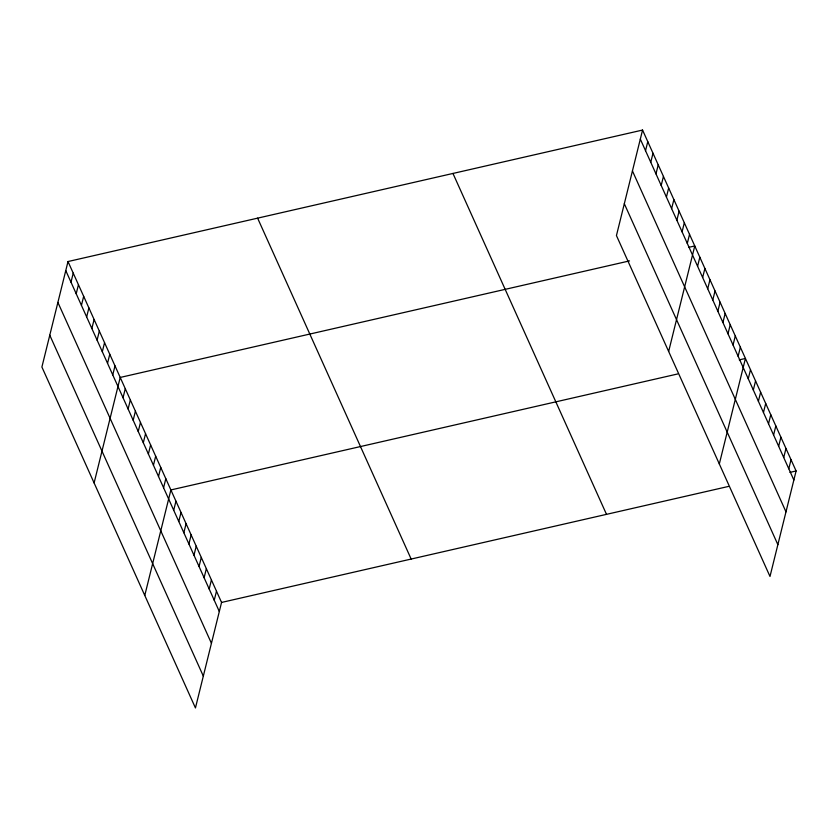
<?xml version="1.0" encoding="UTF-8"?>
<svg xmlns="http://www.w3.org/2000/svg" width="838" height="838" viewBox="0 0 838 838"><rect width="100%" height="100%" fill="white"/><g stroke="black" fill="none" stroke-linecap="round" stroke-linejoin="round"><path stroke-width="1.26" d="M68.004 261.54L41.9 367.034L195.443 707.942L221.557 602.438L68.004 261.54L642.557 130.058L796.1 470.966L769.996 576.46L616.443 235.562L642.557 130.058M70.989 282.186L73.231 273.125M76.206 293.771L78.447 284.721M81.433 305.367L83.674 296.306M86.649 316.953L88.891 307.902M91.866 328.548L94.107 319.488M97.093 340.134L99.334 331.083M102.309 351.73L104.551 342.669M107.536 363.315L109.768 354.264M112.753 374.911L114.995 365.85M94.107 482.939L120.211 377.446L629.506 260.901M123.039 397.746L125.281 388.696M128.109 408.996L130.351 399.946M133.179 420.247L135.41 411.196M138.239 431.497L140.48 422.446M143.308 442.747L145.55 433.696M148.378 453.997L150.62 444.947M153.438 465.247L155.679 456.197M158.508 476.497L160.749 467.447M163.578 487.747L165.819 478.697M144.775 595.441L170.879 489.947L677.712 373.958M173.707 510.248L175.949 501.197M178.777 521.498L181.018 512.437M183.847 532.748L186.088 523.687M188.906 543.998L191.148 534.937M193.976 555.248L196.218 546.187M199.046 566.498L201.288 557.438M204.116 577.749L206.347 568.688M209.175 588.999L211.417 579.938M214.245 600.249L216.487 591.188M645.532 150.704L647.774 141.653M650.759 162.289L653.001 153.239M655.976 173.885L658.218 164.835M661.192 185.481L663.434 176.42M666.42 197.066L668.661 188.016M671.636 208.662L673.878 199.601M676.863 220.247L679.094 211.197M682.08 231.843L684.321 222.782M687.296 243.429L689.538 234.378M668.651 351.468L694.765 245.963L688.606 247.378M697.583 266.274L699.824 257.214M702.653 277.525L704.894 268.464M707.722 288.775L709.964 279.714M712.792 300.014L715.034 290.964M717.852 311.265L720.093 302.214M722.922 322.515L725.163 313.464M727.992 333.765L730.233 324.715M733.051 345.015L735.293 335.965M738.121 356.265L740.363 347.215M719.318 463.969L745.432 358.465L739.273 359.869M748.261 378.766L750.502 369.715M753.32 390.016L755.562 380.965M758.39 401.266L760.632 392.215M763.46 412.516L765.702 403.466M768.53 423.766L770.761 414.716M773.589 435.016L775.831 425.966M778.659 446.266L780.901 437.216M783.729 457.517L785.971 448.466M788.788 468.767L791.03 459.716M221.557 602.438L728.39 486.459M789.941 472.37L796.1 470.966M640.316 139.108L793.858 480.017M632.439 170.942L785.981 511.84M624.32 203.728L777.863 544.637M452.96 173.445L606.503 514.354M257.612 218.152L411.154 559.051M65.773 270.59L219.315 611.499M57.895 302.413L211.438 643.322M49.777 335.21L203.32 676.109"/></g></svg>
